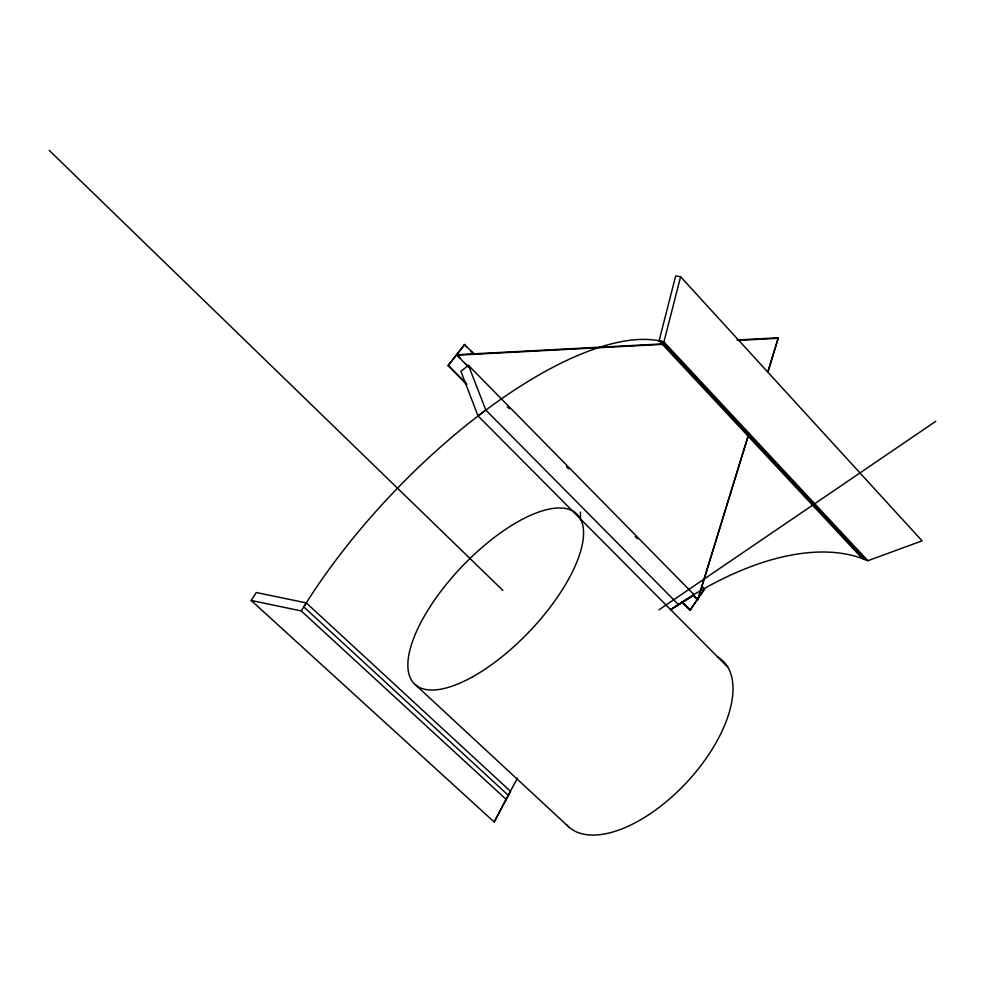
<?xml version="1.0" encoding="UTF-8"?>
<svg xmlns="http://www.w3.org/2000/svg" width="985" height="985" viewBox="0 0 985 985"><rect width="100%" height="100%" fill="white"/><g stroke="black" fill="none" stroke-linecap="round" stroke-linejoin="round"><path stroke-width="1.48" d="M580.411 519.821L580.497 512.138M468.54 367.22L456.769 354.735L661.945 343.937M659.1 340.773L675.673 275.911L680.586 276.723L922.071 540.851L867.871 560.711L862.22 558.433L659.1 340.773L663.927 341.943L867.871 560.711M663.927 341.943L680.586 276.723M693.366 595.617L697.675 599.988L747.935 436.293M767.881 371.616L778.31 337.806L736.965 339.985M697.675 599.988L748.465 435.308M767.968 372.084L778.31 337.806M494.199 821.995L510.439 791.263L306.273 602.882L256.272 592.527L251.187 600.444L494.199 821.995L510.439 791.263M251.187 600.444L301.275 610.959L306.273 602.882M682.433 602.635L689.992 610.281L698.316 597.858M699.978 595.371L703.302 590.409M689.992 610.281L704.706 589.19L701.468 585.89M466.41 384.162L448.04 365.595L464.415 344.578L474.585 354.354M448.04 365.595L464.908 344.479M694.29 594.903L670.588 609.715L694.29 594.903L468.454 365.386L460.869 371.246L478.033 415.929L727.743 667.091M478.033 415.929L485.802 410.043L468.454 365.386M658.99 609.801L935.75 421.321M456.708 355.203L663.508 344.319M738.565 340.367L778.396 338.274M301.275 610.959L506.302 799.537M415.116 684.464L568.665 826.846M49.25 150.409L502.855 590.397M485.802 410.043L678.345 604.458M448.532 365.521L466.902 384.101M681.916 601.564L690.559 610.306M456.769 354.735L459.995 358.011M465.376 363.477L467.53 365.657M693.329 595.075L697.626 599.446M507.263 406.571L509.417 408.75M566.437 466.668L568.591 468.86M635.276 536.603L637.43 538.795M464.415 344.578L466.558 346.769M470.867 351.152L474.093 354.44M517.544 778.064A283.532 149.535 -47.2 0 0 508.371 795.4L303.786 606.908A299.563 113.373 -46.2 0 1 661.501 341.352L865.039 559.566A283.532 149.535 -47.2 0 0 670.723 609.653M717.252 656.749A113.25 56.588 -47.1 0 1 689.586 779.221A113.25 56.588 -47.1 0 1 566.572 824.74M472.837 676.67A117.523 46.812 -46.4 0 0 580.559 518.972A117.523 46.812 -46.4 0 0 433.745 601.207A117.523 46.812 -46.4 0 0 472.837 676.67"/></g></svg>
